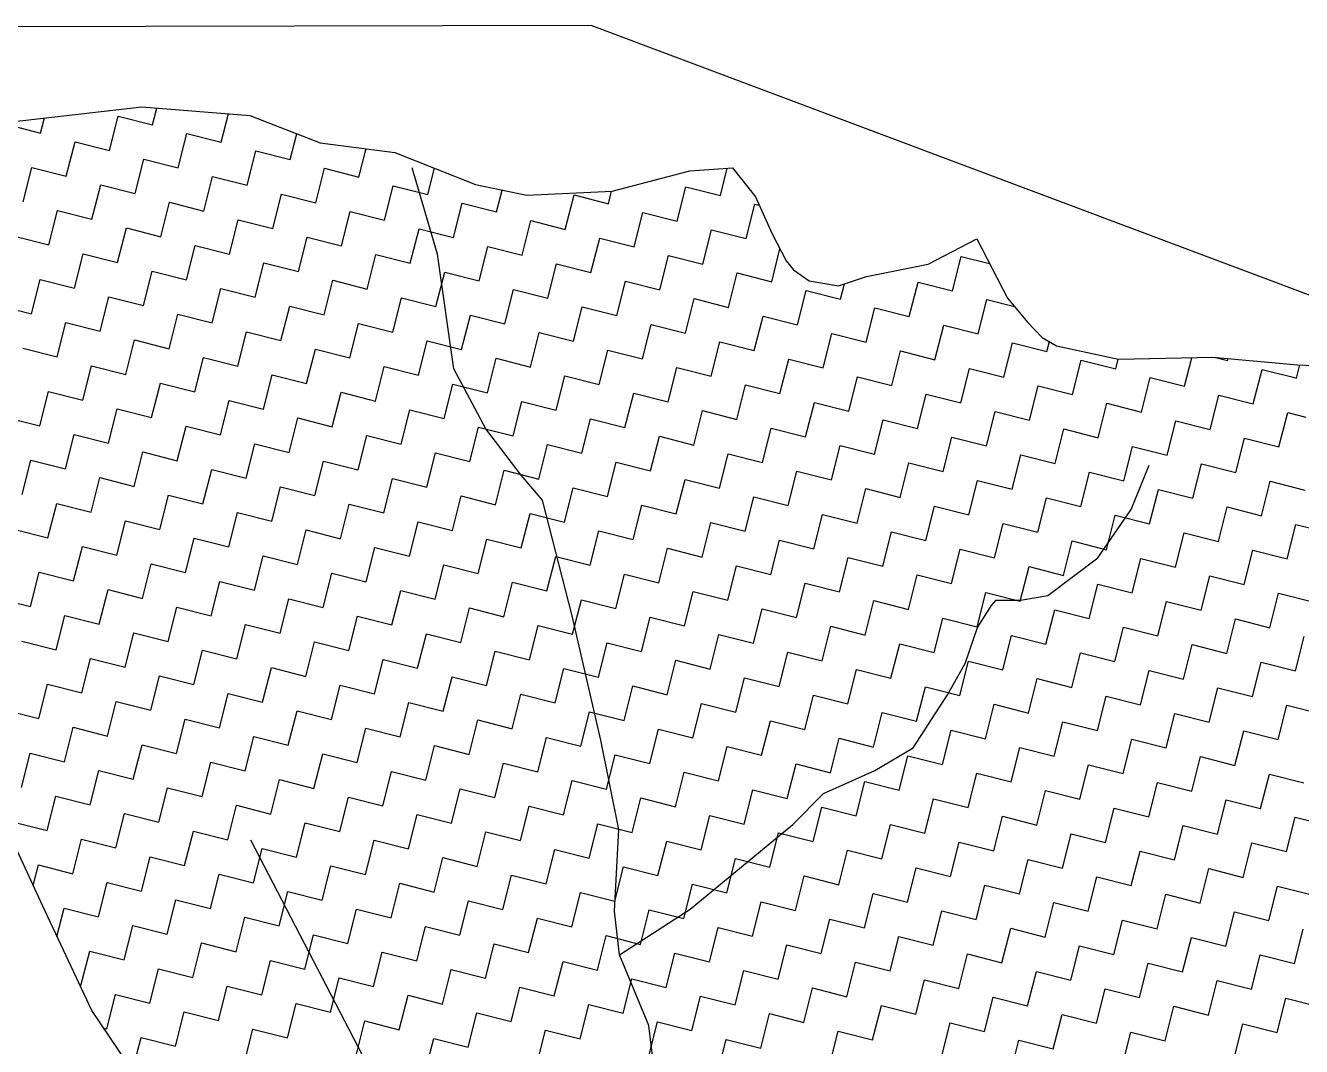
# Model space of a CAD drawing. Header units: metres. Extents: x 281097 to 285452, y 2029380 to 2031700.
# Drawn here: x 283849.6 to 284293.6, y 2030797.6 to 2031152.7 of the extents above; entities that cross this region are included whole.
import ezdxf

# ---------------------------------------------------------------- set-up
doc = ezdxf.new("R2010")
doc.units = ezdxf.units.M
doc.header["$MEASUREMENT"] = 0
for name, color, linetype in [('LINE_WATER', 4, 'Continuous'), ('POLY_HATCH', 12, 'Continuous'), ('V_BOUND_LINE', 7, 'Continuous')]:
    doc.layers.add(name, color=color, linetype=linetype)

msp = doc.modelspace()

# ---------------------------------------------------------------- linework, layer by layer
msp.add_lwpolyline([(283982.56, 2030764.52), (283928.07, 2030869.35)])
at = {"layer": 'LINE_WATER'}
for p, q in [((283992.94, 2031073.24), (283984.11, 2031103.19)), ((283998.67, 2031033.33), (283992.94, 2031073.24)), ((284009.78, 2031012.42), (283998.67, 2031033.33)), ((284022.11, 2030996.29), (284009.78, 2031012.42)), ((284234.42, 2030984.44), (284240.59, 2030999.85)), ((284029.53, 2030987.62), (284022.11, 2030996.29)), ((284032.96, 2030974.03), (284029.53, 2030987.62)), ((284222.8, 2030967.59), (284234.42, 2030984.44)), ((284039.8, 2030947.41), (284032.96, 2030974.03)), ((284205.33, 2030954.48), (284222.8, 2030967.59)), ((284180.93, 2030943.35), (284185.77, 2030950.96)), ((284185.77, 2030950.96), (284187.37, 2030952.81)), ((284187.37, 2030952.81), (284195.88, 2030952.92)), ((284195.88, 2030952.92), (284205.33, 2030954.48)), ((284049.78, 2030904.16), (284039.8, 2030947.41)), ((284176.64, 2030930.86), (284180.93, 2030943.35)), ((284170.48, 2030919.98), (284176.64, 2030930.86)), ((284158.46, 2030901.53), (284170.48, 2030919.98)), ((284056.08, 2030873.16), (284049.78, 2030904.16)), ((284145.13, 2030893.6), (284158.46, 2030901.53)), ((284127.28, 2030885.68), (284145.13, 2030893.6)), ((284116.6, 2030874.81), (284127.28, 2030885.68)), ((284054.53, 2030844.7), (284056.08, 2030873.16)), ((284080.86, 2030845.4), (284116.6, 2030874.81)), ((284056.34, 2030829.54), (284054.53, 2030844.7)), ((284056.34, 2030829.54), (284080.86, 2030845.4)), ((284066.51, 2030804.9), (284056.34, 2030829.54)), ((284068.2, 2030791.47), (284066.51, 2030804.9))]:
    msp.add_line(p, q, dxfattribs=at)
at = {"layer": 'POLY_HATCH'}
for p, q in [((283845.66, 2031119.38), (283890.1, 2031124.41)), ((283890.1, 2031124.41), (283927.62, 2031121.41)), ((283927.62, 2031121.41), (283952.1, 2031111.96)), ((283952.1, 2031111.96), (283978.13, 2031108.62)), ((283978.13, 2031108.62), (284006.25, 2031097.42)), ((284053.73, 2031095.17), (284080.75, 2031102.16)), ((284080.75, 2031102.16), (284095.69, 2031103.26)), ((284095.69, 2031103.26), (284103.7, 2031093.09)), ((284006.25, 2031097.42), (284024.05, 2031093.73)), ((284024.05, 2031093.73), (284053.73, 2031095.17)), ((284103.7, 2031093.09), (284109.41, 2031080.25)), ((284109.41, 2031080.25), (284114.36, 2031070.85)), ((284163.76, 2031069.74), (284180.64, 2031078.49)), ((284180.64, 2031078.49), (284191.39, 2031057.86)), ((284114.36, 2031070.85), (284116.84, 2031067.78)), ((284116.84, 2031067.78), (284122.38, 2031063.94)), ((284142.3, 2031065.4), (284163.76, 2031069.74)), ((284122.38, 2031063.94), (284132.52, 2031062.18)), ((284132.52, 2031062.18), (284142.3, 2031065.4)), ((284191.39, 2031057.86), (284198.26, 2031049.61)), ((284198.26, 2031049.61), (284203.42, 2031044.23)), ((284203.42, 2031044.23), (284208.39, 2031041.34)), ((284208.39, 2031041.34), (284230.01, 2031036.68)), ((284230.01, 2031036.68), (284262.76, 2031037.34)), ((284262.76, 2031037.34), (284292.24, 2031034.75)), ((284292.24, 2031034.75), (284315.6, 2031033.72)), ((283855.59, 2030846.41), (283830.51, 2030900.73)), ((283872.68, 2030810.11), (283855.59, 2030846.41)), ((283887.65, 2030788.05), (283872.68, 2030810.11))]:
    msp.add_line(p, q, dxfattribs=at)
at = {"layer": 'POLY_HATCH', "linetype": 'Continuous'}
for p, q in [((283893.81, 2031118.22), (283895.28, 2031123.99)), ((283854.87, 2031115.34), (283856.19, 2031120.57)), ((283878.81, 2031109.28), (283881.84, 2031121.25)), ((283881.84, 2031121.25), (283893.81, 2031118.22)), ((283917.75, 2031112.15), (283920.25, 2031122)), ((283842.9, 2031118.38), (283854.87, 2031115.34)), ((283902.75, 2031103.22), (283905.78, 2031115.19)), ((283905.78, 2031115.19), (283917.75, 2031112.15)), ((283941.7, 2031106.09), (283943.98, 2031115.09)), ((283863.81, 2031100.34), (283866.84, 2031112.31)), ((283866.84, 2031112.31), (283878.81, 2031109.28)), ((283887.75, 2031094.28), (283890.78, 2031106.25)), ((283890.78, 2031106.25), (283902.75, 2031103.22)), ((283926.69, 2031097.15), (283929.73, 2031109.12)), ((283929.73, 2031109.12), (283941.7, 2031106.09)), ((283965.64, 2031100.02), (283968.14, 2031109.9)), ((283848.8, 2031091.4), (283851.84, 2031103.37)), ((283851.84, 2031103.37), (283863.81, 2031100.34)), ((283950.64, 2031091.09), (283953.67, 2031103.06)), ((283953.67, 2031103.06), (283965.64, 2031100.02)), ((283989.58, 2031093.96), (283991.9, 2031103.13)), ((284091.41, 2031093.64), (284093.81, 2031103.12)), ((283872.75, 2031085.34), (283875.78, 2031097.31)), ((283875.78, 2031097.31), (283887.75, 2031094.28)), ((283911.69, 2031088.21), (283914.72, 2031100.18)), ((283914.72, 2031100.18), (283926.69, 2031097.15)), ((283974.58, 2031085.02), (283977.61, 2031096.99)), ((283977.61, 2031096.99), (283989.58, 2031093.96)), ((283935.63, 2031082.15), (283938.66, 2031094.12)), ((283938.66, 2031094.12), (283950.64, 2031091.09)), ((284013.52, 2031087.89), (284015.45, 2031095.51)), ((284037.46, 2031081.83), (284040.5, 2031093.8)), ((284040.5, 2031093.8), (284052.47, 2031090.77)), ((284052.47, 2031090.77), (284053.58, 2031095.16)), ((284076.41, 2031084.7), (284079.44, 2031096.67)), ((284079.44, 2031096.67), (284091.41, 2031093.64)), ((283857.74, 2031076.4), (283860.77, 2031088.37)), ((283860.77, 2031088.37), (283872.75, 2031085.34)), ((283896.69, 2031079.27), (283899.72, 2031091.24)), ((283899.72, 2031091.24), (283911.69, 2031088.21)), ((283959.57, 2031076.08), (283962.61, 2031088.05)), ((283962.61, 2031088.05), (283974.58, 2031085.02)), ((283998.52, 2031078.96), (284001.55, 2031090.93)), ((284001.55, 2031090.93), (284013.52, 2031087.89)), ((284100.35, 2031078.64), (284103.38, 2031090.61)), ((284103.38, 2031090.61), (284104.98, 2031090.2)), ((283920.63, 2031073.21), (283923.66, 2031085.18)), ((283923.66, 2031085.18), (283935.63, 2031082.15)), ((284022.46, 2031072.89), (284025.49, 2031084.86)), ((284025.49, 2031084.86), (284037.46, 2031081.83)), ((284061.41, 2031075.77), (284064.44, 2031087.74)), ((284064.44, 2031087.74), (284076.41, 2031084.7)), ((283845.77, 2031079.43), (283857.74, 2031076.4)), ((283881.68, 2031070.34), (283884.72, 2031082.31)), ((283884.72, 2031082.31), (283896.69, 2031079.27)), ((283944.57, 2031067.14), (283947.6, 2031079.11)), ((283947.6, 2031079.11), (283959.57, 2031076.08)), ((283983.52, 2031070.02), (283986.55, 2031081.99)), ((283986.55, 2031081.99), (283998.52, 2031078.96)), ((284085.35, 2031069.7), (284088.38, 2031081.67)), ((284088.38, 2031081.67), (284100.35, 2031078.64)), ((283905.63, 2031064.27), (283908.66, 2031076.24)), ((283908.66, 2031076.24), (283920.63, 2031073.21)), ((284007.46, 2031063.95), (284010.49, 2031075.92)), ((284010.49, 2031075.92), (284022.46, 2031072.89)), ((284046.4, 2031066.83), (284049.43, 2031078.8)), ((284049.43, 2031078.8), (284061.41, 2031075.77)), ((284109.29, 2031063.64), (284112.17, 2031075.01)), ((283866.68, 2031061.4), (283869.71, 2031073.37)), ((283869.71, 2031073.37), (283881.68, 2031070.34)), ((283968.51, 2031061.08), (283971.54, 2031073.05)), ((283971.54, 2031073.05), (283983.52, 2031070.02)), ((284070.34, 2031060.76), (284073.38, 2031072.73)), ((284073.38, 2031072.73), (284085.35, 2031069.7)), ((284172.18, 2031060.44), (284175.21, 2031072.42)), ((284175.21, 2031072.42), (284185.11, 2031069.91)), ((283890.62, 2031055.33), (283893.65, 2031067.3)), ((283893.65, 2031067.3), (283905.63, 2031064.27)), ((283929.57, 2031058.21), (283932.6, 2031070.18)), ((283932.6, 2031070.18), (283944.57, 2031067.14)), ((283992.45, 2031055.01), (283995.49, 2031066.99)), ((283995.49, 2031066.99), (284007.46, 2031063.95)), ((284031.4, 2031057.89), (284034.43, 2031069.86)), ((284034.43, 2031069.86), (284046.4, 2031066.83)), ((284094.29, 2031054.7), (284097.32, 2031066.67)), ((284097.32, 2031066.67), (284109.29, 2031063.64)), ((284148.03, 2031066.56), (284148.23, 2031066.51)), ((284148.23, 2031066.51), (284148.26, 2031066.61)), ((283851.68, 2031052.46), (283854.71, 2031064.43)), ((283854.71, 2031064.43), (283866.68, 2031061.4)), ((283953.51, 2031052.14), (283956.54, 2031064.11)), ((283956.54, 2031064.11), (283968.51, 2031061.08)), ((284055.34, 2031051.82), (284058.37, 2031063.79)), ((284058.37, 2031063.79), (284070.34, 2031060.76)), ((284133.23, 2031057.57), (284134.57, 2031062.86)), ((284157.17, 2031051.51), (284160.2, 2031063.48)), ((284160.2, 2031063.48), (284172.18, 2031060.44)), ((283875.62, 2031046.39), (283878.65, 2031058.36)), ((283878.65, 2031058.36), (283890.62, 2031055.33)), ((283914.56, 2031049.27), (283917.6, 2031061.24)), ((283917.6, 2031061.24), (283929.57, 2031058.21)), ((283977.45, 2031046.08), (283980.48, 2031058.05)), ((283980.48, 2031058.05), (283992.45, 2031055.01)), ((284016.4, 2031048.95), (284019.43, 2031060.92)), ((284019.43, 2031060.92), (284031.4, 2031057.89)), ((284079.28, 2031045.76), (284082.31, 2031057.73)), ((284082.31, 2031057.73), (284094.29, 2031054.7)), ((284118.23, 2031048.63), (284121.26, 2031060.6)), ((284121.26, 2031060.6), (284133.23, 2031057.57)), ((284181.11, 2031045.44), (284184.15, 2031057.41)), ((284184.15, 2031057.41), (284193.8, 2031054.97)), ((283839.71, 2031055.49), (283851.68, 2031052.46)), ((283938.51, 2031043.2), (283941.54, 2031055.17)), ((283941.54, 2031055.17), (283953.51, 2031052.14)), ((284040.34, 2031042.89), (284043.37, 2031054.86)), ((284043.37, 2031054.86), (284055.34, 2031051.82)), ((284142.17, 2031042.57), (284145.2, 2031054.54)), ((284145.2, 2031054.54), (284157.17, 2031051.51)), ((283860.62, 2031037.45), (283863.65, 2031049.43)), ((283863.65, 2031049.43), (283875.62, 2031046.39)), ((283899.56, 2031040.33), (283902.59, 2031052.3)), ((283902.59, 2031052.3), (283914.56, 2031049.27)), ((283962.45, 2031037.14), (283965.48, 2031049.11)), ((283965.48, 2031049.11), (283977.45, 2031046.08)), ((284001.39, 2031040.01), (284004.42, 2031051.98)), ((284004.42, 2031051.98), (284016.4, 2031048.95)), ((284064.28, 2031036.82), (284067.31, 2031048.79)), ((284067.31, 2031048.79), (284079.28, 2031045.76)), ((284103.22, 2031039.69), (284106.26, 2031051.66)), ((284106.26, 2031051.66), (284118.23, 2031048.63)), ((284166.11, 2031036.5), (284169.14, 2031048.47)), ((284169.14, 2031048.47), (284181.11, 2031045.44)), ((283923.5, 2031034.26), (283926.53, 2031046.23)), ((283926.53, 2031046.23), (283938.51, 2031043.2)), ((284025.33, 2031033.95), (284028.37, 2031045.92)), ((284028.37, 2031045.92), (284040.34, 2031042.89)), ((284127.17, 2031033.63), (284130.2, 2031045.6)), ((284130.2, 2031045.6), (284142.17, 2031042.57)), ((283848.64, 2031040.49), (283860.62, 2031037.45)), ((283884.56, 2031031.39), (283887.59, 2031043.36)), ((283887.59, 2031043.36), (283899.56, 2031040.33)), ((283947.44, 2031028.2), (283950.48, 2031040.17)), ((283950.48, 2031040.17), (283962.45, 2031037.14)), ((283986.39, 2031031.07), (283989.42, 2031043.04)), ((283989.42, 2031043.04), (284001.39, 2031040.01)), ((284049.28, 2031027.88), (284052.31, 2031039.85)), ((284052.31, 2031039.85), (284064.28, 2031036.82)), ((284088.22, 2031030.76), (284091.25, 2031042.73)), ((284091.25, 2031042.73), (284103.22, 2031039.69)), ((284151.11, 2031027.56), (284154.14, 2031039.54)), ((284154.14, 2031039.54), (284166.11, 2031036.5)), ((284190.05, 2031030.44), (284193.08, 2031042.41)), ((284193.08, 2031042.41), (284205.06, 2031039.38)), ((284205.06, 2031039.38), (284205.92, 2031042.78)), ((283908.5, 2031025.33), (283911.53, 2031037.3)), ((283911.53, 2031037.3), (283923.5, 2031034.26)), ((284010.33, 2031025.01), (284013.36, 2031036.98)), ((284013.36, 2031036.98), (284025.33, 2031033.95)), ((284112.16, 2031024.69), (284115.19, 2031036.66)), ((284115.19, 2031036.66), (284127.17, 2031033.63)), ((284213.99, 2031024.37), (284217.03, 2031036.34)), ((284217.03, 2031036.34), (284229, 2031033.31)), ((284229, 2031033.31), (284229.86, 2031036.71)), ((284252.94, 2031027.25), (284255.46, 2031037.19)), ((284263.73, 2031037.25), (284267.94, 2031036.19)), ((284267.94, 2031036.19), (284268.12, 2031036.87)), ((284291.88, 2031030.12), (284293.05, 2031034.72)), ((283869.55, 2031022.45), (283872.59, 2031034.42)), ((283872.59, 2031034.42), (283884.56, 2031031.39)), ((283932.44, 2031019.26), (283935.47, 2031031.23)), ((283935.47, 2031031.23), (283947.44, 2031028.2)), ((283971.39, 2031022.13), (283974.42, 2031034.11)), ((283974.42, 2031034.11), (283986.39, 2031031.07)), ((284034.27, 2031018.94), (284037.3, 2031030.91)), ((284037.3, 2031030.91), (284049.28, 2031027.88)), ((284073.22, 2031021.82), (284076.25, 2031033.79)), ((284076.25, 2031033.79), (284088.22, 2031030.76)), ((284136.1, 2031018.63), (284139.14, 2031030.6)), ((284139.14, 2031030.6), (284151.11, 2031027.56)), ((284175.05, 2031021.5), (284178.08, 2031033.47)), ((284178.08, 2031033.47), (284190.05, 2031030.44)), ((284237.94, 2031018.31), (284240.97, 2031030.28)), ((284240.97, 2031030.28), (284252.94, 2031027.25)), ((284276.88, 2031021.18), (284279.91, 2031033.15)), ((284279.91, 2031033.15), (284290.25, 2031030.54)), ((284290.25, 2031030.54), (284291.88, 2031030.12)), ((283893.5, 2031016.39), (283896.53, 2031028.36)), ((283896.53, 2031028.36), (283908.5, 2031025.33)), ((283995.33, 2031016.07), (283998.36, 2031028.04)), ((283998.36, 2031028.04), (284010.33, 2031025.01)), ((284097.16, 2031015.75), (284100.19, 2031027.72)), ((284100.19, 2031027.72), (284112.16, 2031024.69)), ((284198.99, 2031015.44), (284202.02, 2031027.41)), ((284202.02, 2031027.41), (284213.99, 2031024.37)), ((283854.55, 2031013.51), (283857.58, 2031025.48)), ((283857.58, 2031025.48), (283869.55, 2031022.45)), ((283917.44, 2031010.32), (283920.47, 2031022.29)), ((283920.47, 2031022.29), (283932.44, 2031019.26)), ((283956.38, 2031013.2), (283959.41, 2031025.17)), ((283959.41, 2031025.17), (283971.39, 2031022.13)), ((284019.27, 2031010), (284022.3, 2031021.98)), ((284022.3, 2031021.98), (284034.27, 2031018.94)), ((284058.21, 2031012.88), (284061.25, 2031024.85)), ((284061.25, 2031024.85), (284073.22, 2031021.82)), ((284121.1, 2031009.69), (284124.13, 2031021.66)), ((284124.13, 2031021.66), (284136.1, 2031018.63)), ((284160.05, 2031012.56), (284163.08, 2031024.53)), ((284163.08, 2031024.53), (284175.05, 2031021.5)), ((284261.88, 2031012.24), (284264.91, 2031024.21)), ((284264.91, 2031024.21), (284276.88, 2031021.18)), ((283878.49, 2031007.45), (283881.53, 2031019.42)), ((283881.53, 2031019.42), (283893.5, 2031016.39)), ((283980.32, 2031007.13), (283983.36, 2031019.1)), ((283983.36, 2031019.1), (283995.33, 2031016.07)), ((284082.16, 2031006.81), (284085.19, 2031018.78)), ((284085.19, 2031018.78), (284097.16, 2031015.75)), ((284183.99, 2031006.5), (284187.02, 2031018.47)), ((284187.02, 2031018.47), (284198.99, 2031015.44)), ((284222.93, 2031009.37), (284225.96, 2031021.34)), ((284225.96, 2031021.34), (284237.94, 2031018.31)), ((284285.82, 2031006.18), (284288.85, 2031018.15)), ((284288.85, 2031018.15), (284295.13, 2031016.56)), ((283842.58, 2031016.55), (283854.55, 2031013.51)), ((283902.43, 2031001.38), (283905.47, 2031013.35)), ((283905.47, 2031013.35), (283917.44, 2031010.32)), ((283941.38, 2031004.26), (283944.41, 2031016.23)), ((283944.41, 2031016.23), (283956.38, 2031013.2)), ((284004.27, 2031001.07), (284007.3, 2031013.04)), ((284007.3, 2031013.04), (284019.27, 2031010)), ((284043.21, 2031003.94), (284046.24, 2031015.91)), ((284046.24, 2031015.91), (284058.21, 2031012.88)), ((284106.1, 2031000.75), (284109.13, 2031012.72)), ((284109.13, 2031012.72), (284121.1, 2031009.69)), ((284145.04, 2031003.62), (284148.07, 2031015.59)), ((284148.07, 2031015.59), (284160.05, 2031012.56)), ((284246.87, 2031003.31), (284249.91, 2031015.28)), ((284249.91, 2031015.28), (284261.88, 2031012.24)), ((283863.49, 2030998.51), (283866.52, 2031010.48)), ((283866.52, 2031010.48), (283878.49, 2031007.45)), ((283965.32, 2030998.19), (283968.35, 2031010.16)), ((283968.35, 2031010.16), (283980.32, 2031007.13)), ((284067.15, 2030997.88), (284070.19, 2031009.85)), ((284070.19, 2031009.85), (284082.16, 2031006.81)), ((284168.98, 2030997.56), (284172.02, 2031009.53)), ((284172.02, 2031009.53), (284183.99, 2031006.5)), ((284207.93, 2031000.43), (284210.96, 2031012.4)), ((284210.96, 2031012.4), (284222.93, 2031009.37)), ((284270.82, 2030997.24), (284273.85, 2031009.21)), ((284273.85, 2031009.21), (284285.82, 2031006.18)), ((283887.43, 2030992.45), (283890.46, 2031004.42)), ((283890.46, 2031004.42), (283902.43, 2031001.38)), ((283926.38, 2030995.32), (283929.41, 2031007.29)), ((283929.41, 2031007.29), (283941.38, 2031004.26)), ((283989.26, 2030992.13), (283992.3, 2031004.1)), ((283992.3, 2031004.1), (284004.27, 2031001.07)), ((284028.21, 2030995), (284031.24, 2031006.97)), ((284031.24, 2031006.97), (284043.21, 2031003.94)), ((284091.09, 2030991.81), (284094.13, 2031003.78)), ((284094.13, 2031003.78), (284106.1, 2031000.75)), ((284130.04, 2030994.68), (284133.07, 2031006.66)), ((284133.07, 2031006.66), (284145.04, 2031003.62)), ((284231.87, 2030994.37), (284234.9, 2031006.34)), ((284234.9, 2031006.34), (284246.87, 2031003.31)), ((283848.49, 2030989.57), (283851.52, 2031001.54)), ((283851.52, 2031001.54), (283863.49, 2030998.51)), ((283950.32, 2030989.25), (283953.35, 2031001.23)), ((283953.35, 2031001.23), (283965.32, 2030998.19)), ((284052.15, 2030988.94), (284055.18, 2031000.91)), ((284055.18, 2031000.91), (284067.15, 2030997.88)), ((284153.98, 2030988.62), (284157.01, 2031000.59)), ((284157.01, 2031000.59), (284168.98, 2030997.56)), ((284192.93, 2030991.49), (284195.96, 2031003.46)), ((284195.96, 2031003.46), (284207.93, 2031000.43)), ((284255.81, 2030988.3), (284258.85, 2031000.27)), ((284258.85, 2031000.27), (284270.82, 2030997.24)), ((283872.43, 2030983.51), (283875.46, 2030995.48)), ((283875.46, 2030995.48), (283887.43, 2030992.45)), ((283911.37, 2030986.38), (283914.41, 2030998.35)), ((283914.41, 2030998.35), (283926.38, 2030995.32)), ((283974.26, 2030983.19), (283977.29, 2030995.16)), ((283977.29, 2030995.16), (283989.26, 2030992.13)), ((284013.2, 2030986.06), (284016.24, 2030998.03)), ((284016.24, 2030998.03), (284028.21, 2030995)), ((284076.09, 2030982.87), (284079.12, 2030994.84)), ((284079.12, 2030994.84), (284091.09, 2030991.81)), ((284115.04, 2030985.75), (284118.07, 2030997.72)), ((284118.07, 2030997.72), (284130.04, 2030994.68)), ((284216.87, 2030985.43), (284219.9, 2030997.4)), ((284219.9, 2030997.4), (284231.87, 2030994.37)), ((283935.31, 2030980.32), (283938.35, 2030992.29)), ((283938.35, 2030992.29), (283950.32, 2030989.25)), ((284037.15, 2030980), (284040.18, 2030991.97)), ((284040.18, 2030991.97), (284052.15, 2030988.94)), ((284138.98, 2030979.68), (284142.01, 2030991.65)), ((284142.01, 2030991.65), (284153.98, 2030988.62)), ((284177.92, 2030982.55), (284180.96, 2030994.53)), ((284180.96, 2030994.53), (284192.93, 2030991.49)), ((284240.81, 2030979.36), (284243.84, 2030991.33)), ((284243.84, 2030991.33), (284255.81, 2030988.3)), ((284279.75, 2030982.24), (284282.79, 2030994.21)), ((284282.79, 2030994.21), (284294.76, 2030991.18)), ((283857.42, 2030974.57), (283860.46, 2030986.54)), ((283860.46, 2030986.54), (283872.43, 2030983.51)), ((283896.37, 2030977.44), (283899.4, 2030989.41)), ((283899.4, 2030989.41), (283911.37, 2030986.38)), ((283959.26, 2030974.25), (283962.29, 2030986.22)), ((283962.29, 2030986.22), (283974.26, 2030983.19)), ((283998.2, 2030977.12), (284001.23, 2030989.1)), ((284001.23, 2030989.1), (284013.2, 2030986.06)), ((284061.09, 2030973.93), (284064.12, 2030985.9)), ((284064.12, 2030985.9), (284076.09, 2030982.87)), ((284100.03, 2030976.81), (284103.07, 2030988.78)), ((284103.07, 2030988.78), (284115.04, 2030985.75)), ((284201.86, 2030976.49), (284204.9, 2030988.46)), ((284204.9, 2030988.46), (284216.87, 2030985.43)), ((283920.31, 2030971.38), (283923.34, 2030983.35)), ((283923.34, 2030983.35), (283935.31, 2030980.32)), ((284022.14, 2030971.06), (284025.18, 2030983.03)), ((284025.18, 2030983.03), (284037.15, 2030980)), ((284123.97, 2030970.74), (284127.01, 2030982.71)), ((284127.01, 2030982.71), (284138.98, 2030979.68)), ((284162.92, 2030973.62), (284165.95, 2030985.59)), ((284165.95, 2030985.59), (284177.92, 2030982.55)), ((284225.81, 2030970.43), (284228.84, 2030982.4)), ((284228.84, 2030982.4), (284240.81, 2030979.36)), ((284264.75, 2030973.3), (284267.78, 2030985.27)), ((284267.78, 2030985.27), (284279.75, 2030982.24)), ((283845.45, 2030977.6), (283857.42, 2030974.57)), ((283881.37, 2030968.5), (283884.4, 2030980.47)), ((283884.4, 2030980.47), (283896.37, 2030977.44)), ((283944.25, 2030965.31), (283947.29, 2030977.28)), ((283947.29, 2030977.28), (283959.26, 2030974.25)), ((283983.2, 2030968.19), (283986.23, 2030980.16)), ((283986.23, 2030980.16), (283998.2, 2030977.12)), ((284046.08, 2030965), (284049.12, 2030976.97)), ((284049.12, 2030976.97), (284061.09, 2030973.93)), ((284085.03, 2030967.87), (284088.06, 2030979.84)), ((284088.06, 2030979.84), (284100.03, 2030976.81)), ((284186.86, 2030967.55), (284189.89, 2030979.52)), ((284189.89, 2030979.52), (284201.86, 2030976.49)), ((284288.69, 2030967.23), (284291.73, 2030979.21)), ((284291.73, 2030979.21), (284303.7, 2030976.17)), ((283905.31, 2030962.44), (283908.34, 2030974.41)), ((283908.34, 2030974.41), (283920.31, 2030971.38)), ((284007.14, 2030962.12), (284010.17, 2030974.09)), ((284010.17, 2030974.09), (284022.14, 2030971.06)), ((284108.97, 2030961.8), (284112, 2030973.78)), ((284112, 2030973.78), (284123.97, 2030970.74)), ((284147.92, 2030964.68), (284150.95, 2030976.65)), ((284150.95, 2030976.65), (284162.92, 2030973.62)), ((284210.8, 2030961.49), (284213.84, 2030973.46)), ((284213.84, 2030973.46), (284225.81, 2030970.43)), ((284249.75, 2030964.36), (284252.78, 2030976.33)), ((284252.78, 2030976.33), (284264.75, 2030973.3)), ((283866.36, 2030959.57), (283869.4, 2030971.54)), ((283869.4, 2030971.54), (283881.37, 2030968.5)), ((283929.25, 2030956.37), (283932.28, 2030968.34)), ((283932.28, 2030968.34), (283944.25, 2030965.31)), ((283968.19, 2030959.25), (283971.23, 2030971.22)), ((283971.23, 2030971.22), (283983.2, 2030968.19)), ((284070.03, 2030958.93), (284073.06, 2030970.9)), ((284073.06, 2030970.9), (284085.03, 2030967.87)), ((284171.86, 2030958.61), (284174.89, 2030970.58)), ((284174.89, 2030970.58), (284186.86, 2030967.55)), ((284273.69, 2030958.3), (284276.72, 2030970.27)), ((284276.72, 2030970.27), (284288.69, 2030967.23)), ((283890.3, 2030953.5), (283893.34, 2030965.47)), ((283893.34, 2030965.47), (283905.31, 2030962.44)), ((283992.14, 2030953.18), (283995.17, 2030965.15)), ((283995.17, 2030965.15), (284007.14, 2030962.12)), ((284031.08, 2030956.06), (284034.11, 2030968.03)), ((284034.11, 2030968.03), (284046.08, 2030965)), ((284093.97, 2030952.87), (284097, 2030964.84)), ((284097, 2030964.84), (284108.97, 2030961.8)), ((284132.91, 2030955.74), (284135.95, 2030967.71)), ((284135.95, 2030967.71), (284147.92, 2030964.68)), ((284195.8, 2030952.55), (284198.83, 2030964.52)), ((284198.83, 2030964.52), (284210.8, 2030961.49)), ((284234.74, 2030955.42), (284237.78, 2030967.39)), ((284237.78, 2030967.39), (284249.75, 2030964.36)), ((283851.36, 2030950.63), (283854.39, 2030962.6)), ((283854.39, 2030962.6), (283866.36, 2030959.57)), ((283914.25, 2030947.44), (283917.28, 2030959.41)), ((283917.28, 2030959.41), (283929.25, 2030956.37)), ((283953.19, 2030950.31), (283956.22, 2030962.28)), ((283956.22, 2030962.28), (283968.19, 2030959.25)), ((284055.02, 2030949.99), (284058.06, 2030961.96)), ((284058.06, 2030961.96), (284070.03, 2030958.93)), ((284156.85, 2030949.67), (284159.89, 2030961.65)), ((284159.89, 2030961.65), (284171.86, 2030958.61)), ((284258.69, 2030949.36), (284261.72, 2030961.33)), ((284261.72, 2030961.33), (284273.69, 2030958.3)), ((283875.3, 2030944.56), (283878.33, 2030956.53)), ((283878.33, 2030956.53), (283890.3, 2030953.5)), ((283977.13, 2030944.24), (283980.17, 2030956.22)), ((283980.17, 2030956.22), (283992.14, 2030953.18)), ((284016.08, 2030947.12), (284019.11, 2030959.09)), ((284019.11, 2030959.09), (284031.08, 2030956.06)), ((284078.96, 2030943.93), (284082, 2030955.9)), ((284082, 2030955.9), (284093.97, 2030952.87)), ((284117.91, 2030946.8), (284120.94, 2030958.77)), ((284120.94, 2030958.77), (284132.91, 2030955.74)), ((284180.8, 2030943.61), (284183.83, 2030955.58)), ((284183.83, 2030955.58), (284195.8, 2030952.55)), ((284219.74, 2030946.48), (284222.77, 2030958.45)), ((284222.77, 2030958.45), (284234.74, 2030955.42)), ((284282.63, 2030943.29), (284285.66, 2030955.26)), ((284285.66, 2030955.26), (284297.63, 2030952.23)), ((283839.39, 2030953.66), (283851.36, 2030950.63)), ((283899.24, 2030938.5), (283902.28, 2030950.47)), ((283902.28, 2030950.47), (283914.25, 2030947.44)), ((283938.19, 2030941.37), (283941.22, 2030953.34)), ((283941.22, 2030953.34), (283953.19, 2030950.31)), ((284040.02, 2030941.05), (284043.05, 2030953.02)), ((284043.05, 2030953.02), (284055.02, 2030949.99)), ((284141.85, 2030940.74), (284144.88, 2030952.71)), ((284144.88, 2030952.71), (284156.85, 2030949.67)), ((284243.68, 2030940.42), (284246.72, 2030952.39)), ((284246.72, 2030952.39), (284258.69, 2030949.36)), ((283860.3, 2030935.62), (283863.33, 2030947.59)), ((283863.33, 2030947.59), (283875.3, 2030944.56)), ((283962.13, 2030935.31), (283965.16, 2030947.28)), ((283965.16, 2030947.28), (283977.13, 2030944.24)), ((284001.07, 2030938.18), (284004.11, 2030950.15)), ((284004.11, 2030950.15), (284016.08, 2030947.12)), ((284063.96, 2030934.99), (284066.99, 2030946.96)), ((284066.99, 2030946.96), (284078.96, 2030943.93)), ((284102.91, 2030937.86), (284105.94, 2030949.83)), ((284105.94, 2030949.83), (284117.91, 2030946.8)), ((284165.79, 2030934.67), (284168.83, 2030946.64)), ((284168.83, 2030946.64), (284180.8, 2030943.61)), ((284204.74, 2030937.55), (284207.77, 2030949.52)), ((284207.77, 2030949.52), (284219.74, 2030946.48)), ((284267.62, 2030934.35), (284270.66, 2030946.33)), ((284270.66, 2030946.33), (284282.63, 2030943.29)), ((283884.24, 2030929.56), (283887.27, 2030941.53)), ((283887.27, 2030941.53), (283899.24, 2030938.5)), ((283923.19, 2030932.43), (283926.22, 2030944.4)), ((283926.22, 2030944.4), (283938.19, 2030941.37)), ((284025.02, 2030932.11), (284028.05, 2030944.09)), ((284028.05, 2030944.09), (284040.02, 2030941.05)), ((284126.85, 2030931.8), (284129.88, 2030943.77)), ((284129.88, 2030943.77), (284141.85, 2030940.74)), ((284228.68, 2030931.48), (284231.71, 2030943.45)), ((284231.71, 2030943.45), (284243.68, 2030940.42)), ((283848.33, 2030938.66), (283860.3, 2030935.62)), ((283947.13, 2030926.37), (283950.16, 2030938.34)), ((283950.16, 2030938.34), (283962.13, 2030935.31)), ((283986.07, 2030929.24), (283989.1, 2030941.21)), ((283989.1, 2030941.21), (284001.07, 2030938.18)), ((284048.96, 2030926.05), (284051.99, 2030938.02)), ((284051.99, 2030938.02), (284063.96, 2030934.99)), ((284087.9, 2030928.92), (284090.94, 2030940.89)), ((284090.94, 2030940.89), (284102.91, 2030937.86)), ((284150.79, 2030925.73), (284153.82, 2030937.7)), ((284153.82, 2030937.7), (284165.79, 2030934.67)), ((284189.74, 2030928.61), (284192.77, 2030940.58)), ((284192.77, 2030940.58), (284204.74, 2030937.55)), ((284252.62, 2030925.42), (284255.65, 2030937.39)), ((284255.65, 2030937.39), (284267.62, 2030934.35)), ((284291.57, 2030928.29), (284294.6, 2030940.26)), ((283869.24, 2030920.62), (283872.27, 2030932.59)), ((283872.27, 2030932.59), (283884.24, 2030929.56)), ((283908.18, 2030923.49), (283911.21, 2030935.46)), ((283911.21, 2030935.46), (283923.19, 2030932.43)), ((284010.01, 2030923.18), (284013.05, 2030935.15)), ((284013.05, 2030935.15), (284025.02, 2030932.11)), ((284111.85, 2030922.86), (284114.88, 2030934.83)), ((284114.88, 2030934.83), (284126.85, 2030931.8)), ((284213.68, 2030922.54), (284216.71, 2030934.51)), ((284216.71, 2030934.51), (284228.68, 2030931.48)), ((283932.12, 2030917.43), (283935.16, 2030929.4)), ((283935.16, 2030929.4), (283947.13, 2030926.37)), ((283971.07, 2030920.3), (283974.1, 2030932.27)), ((283974.1, 2030932.27), (283986.07, 2030929.24)), ((284033.96, 2030917.11), (284036.99, 2030929.08)), ((284036.99, 2030929.08), (284048.96, 2030926.05)), ((284072.9, 2030919.99), (284075.93, 2030931.96)), ((284075.93, 2030931.96), (284087.9, 2030928.92)), ((284135.79, 2030916.79), (284138.82, 2030928.77)), ((284138.82, 2030928.77), (284150.79, 2030925.73)), ((284174.73, 2030919.67), (284177.76, 2030931.64)), ((284177.76, 2030931.64), (284189.74, 2030928.61)), ((284237.62, 2030916.48), (284240.65, 2030928.45)), ((284240.65, 2030928.45), (284252.62, 2030925.42)), ((284276.56, 2030919.35), (284279.6, 2030931.32)), ((284279.6, 2030931.32), (284291.57, 2030928.29)), ((283893.18, 2030914.56), (283896.21, 2030926.53)), ((283896.21, 2030926.53), (283908.18, 2030923.49)), ((283995.01, 2030914.24), (283998.04, 2030926.21)), ((283998.04, 2030926.21), (284010.01, 2030923.18)), ((284096.84, 2030913.92), (284099.87, 2030925.89)), ((284099.87, 2030925.89), (284111.85, 2030922.86)), ((284198.67, 2030913.6), (284201.71, 2030925.57)), ((284201.71, 2030925.57), (284213.68, 2030922.54)), ((283854.23, 2030911.68), (283857.27, 2030923.65)), ((283857.27, 2030923.65), (283869.24, 2030920.62)), ((283917.12, 2030908.49), (283920.15, 2030920.46)), ((283920.15, 2030920.46), (283932.12, 2030917.43)), ((283956.07, 2030911.36), (283959.1, 2030923.34)), ((283959.1, 2030923.34), (283971.07, 2030920.3)), ((284018.95, 2030908.17), (284021.98, 2030920.14)), ((284021.98, 2030920.14), (284033.96, 2030917.11)), ((284057.9, 2030911.05), (284060.93, 2030923.02)), ((284060.93, 2030923.02), (284072.9, 2030919.99)), ((284120.78, 2030907.86), (284123.82, 2030919.83)), ((284123.82, 2030919.83), (284135.79, 2030916.79)), ((284159.73, 2030910.73), (284162.76, 2030922.7)), ((284162.76, 2030922.7), (284174.73, 2030919.67)), ((284222.62, 2030907.54), (284225.65, 2030919.51)), ((284225.65, 2030919.51), (284237.62, 2030916.48)), ((284261.56, 2030910.41), (284264.59, 2030922.38)), ((284264.59, 2030922.38), (284276.56, 2030919.35)), ((283878.18, 2030905.62), (283881.21, 2030917.59)), ((283881.21, 2030917.59), (283893.18, 2030914.56)), ((283980.01, 2030905.3), (283983.04, 2030917.27)), ((283983.04, 2030917.27), (283995.01, 2030914.24)), ((284081.84, 2030904.98), (284084.87, 2030916.95)), ((284084.87, 2030916.95), (284096.84, 2030913.92)), ((284183.67, 2030904.66), (284186.7, 2030916.64)), ((284186.7, 2030916.64), (284198.67, 2030913.6)), ((284285.5, 2030904.35), (284288.53, 2030916.32)), ((284288.53, 2030916.32), (284300.51, 2030913.29)), ((283842.26, 2030914.71), (283854.23, 2030911.68)), ((283902.12, 2030899.55), (283905.15, 2030911.52)), ((283905.15, 2030911.52), (283917.12, 2030908.49)), ((283941.06, 2030902.43), (283944.09, 2030914.4)), ((283944.09, 2030914.4), (283956.07, 2030911.36)), ((284003.95, 2030899.23), (284006.98, 2030911.21)), ((284006.98, 2030911.21), (284018.95, 2030908.17)), ((284042.89, 2030902.11), (284045.93, 2030914.08)), ((284045.93, 2030914.08), (284057.9, 2030911.05)), ((284105.78, 2030898.92), (284108.81, 2030910.89)), ((284108.81, 2030910.89), (284120.78, 2030907.86)), ((284144.73, 2030901.79), (284147.76, 2030913.76)), ((284147.76, 2030913.76), (284159.73, 2030910.73)), ((284207.61, 2030898.6), (284210.64, 2030910.57)), ((284210.64, 2030910.57), (284222.62, 2030907.54)), ((284246.56, 2030901.47), (284249.59, 2030913.44)), ((284249.59, 2030913.44), (284261.56, 2030910.41)), ((283863.17, 2030896.68), (283866.2, 2030908.65)), ((283866.2, 2030908.65), (283878.18, 2030905.62)), ((283965, 2030896.36), (283968.04, 2030908.33)), ((283968.04, 2030908.33), (283980.01, 2030905.3)), ((284066.84, 2030896.04), (284069.87, 2030908.01)), ((284069.87, 2030908.01), (284081.84, 2030904.98)), ((284168.67, 2030895.73), (284171.7, 2030907.7)), ((284171.7, 2030907.7), (284183.67, 2030904.66)), ((284270.5, 2030895.41), (284273.53, 2030907.38)), ((284273.53, 2030907.38), (284285.5, 2030904.35)), ((283887.11, 2030890.61), (283890.15, 2030902.58)), ((283890.15, 2030902.58), (283902.12, 2030899.55)), ((283926.06, 2030893.49), (283929.09, 2030905.46)), ((283929.09, 2030905.46), (283941.06, 2030902.43)), ((283988.95, 2030890.3), (283991.98, 2030902.27)), ((283991.98, 2030902.27), (284003.95, 2030899.23)), ((284027.89, 2030893.17), (284030.92, 2030905.14)), ((284030.92, 2030905.14), (284042.89, 2030902.11)), ((284090.78, 2030889.98), (284093.81, 2030901.95)), ((284093.81, 2030901.95), (284105.78, 2030898.92)), ((284129.72, 2030892.85), (284132.75, 2030904.82)), ((284132.75, 2030904.82), (284144.73, 2030901.79)), ((284192.61, 2030889.66), (284195.64, 2030901.63)), ((284195.64, 2030901.63), (284207.61, 2030898.6)), ((284231.55, 2030892.54), (284234.59, 2030904.51)), ((284234.59, 2030904.51), (284246.56, 2030901.47)), ((283848.17, 2030887.74), (283851.2, 2030899.71)), ((283851.2, 2030899.71), (283863.17, 2030896.68)), ((283950, 2030887.42), (283953.03, 2030899.39)), ((283953.03, 2030899.39), (283965, 2030896.36)), ((284051.83, 2030887.11), (284054.86, 2030899.08)), ((284054.86, 2030899.08), (284066.84, 2030896.04)), ((284153.66, 2030886.79), (284156.7, 2030898.76)), ((284156.7, 2030898.76), (284168.67, 2030895.73)), ((284255.5, 2030886.47), (284258.53, 2030898.44)), ((284258.53, 2030898.44), (284270.5, 2030895.41)), ((283872.11, 2030881.68), (283875.14, 2030893.65)), ((283875.14, 2030893.65), (283887.11, 2030890.61)), ((283911.06, 2030884.55), (283914.09, 2030896.52)), ((283914.09, 2030896.52), (283926.06, 2030893.49)), ((283973.94, 2030881.36), (283976.97, 2030893.33)), ((283976.97, 2030893.33), (283988.95, 2030890.3)), ((284012.89, 2030884.23), (284015.92, 2030896.2)), ((284015.92, 2030896.2), (284027.89, 2030893.17)), ((284075.77, 2030881.04), (284078.81, 2030893.01)), ((284078.81, 2030893.01), (284090.78, 2030889.98)), ((284114.72, 2030883.91), (284117.75, 2030895.89)), ((284117.75, 2030895.89), (284129.72, 2030892.85)), ((284177.61, 2030880.72), (284180.64, 2030892.69)), ((284180.64, 2030892.69), (284192.61, 2030889.66)), ((284216.55, 2030883.6), (284219.58, 2030895.57)), ((284219.58, 2030895.57), (284231.55, 2030892.54)), ((283935, 2030878.48), (283938.03, 2030890.45)), ((283938.03, 2030890.45), (283950, 2030887.42)), ((284036.83, 2030878.17), (284039.86, 2030890.14)), ((284039.86, 2030890.14), (284051.83, 2030887.11)), ((284138.66, 2030877.85), (284141.69, 2030889.82)), ((284141.69, 2030889.82), (284153.66, 2030886.79)), ((284240.49, 2030877.53), (284243.52, 2030889.5)), ((284243.52, 2030889.5), (284255.5, 2030886.47)), ((284279.44, 2030880.41), (284282.47, 2030892.38)), ((284282.47, 2030892.38), (284294.44, 2030889.34)), ((283857.11, 2030872.74), (283860.14, 2030884.71)), ((283860.14, 2030884.71), (283872.11, 2030881.68)), ((283896.05, 2030875.61), (283899.08, 2030887.58)), ((283899.08, 2030887.58), (283911.06, 2030884.55)), ((283958.94, 2030872.42), (283961.97, 2030884.39)), ((283961.97, 2030884.39), (283973.94, 2030881.36)), ((283997.88, 2030875.29), (284000.92, 2030887.26)), ((284000.92, 2030887.26), (284012.89, 2030884.23)), ((284060.77, 2030872.1), (284063.8, 2030884.07)), ((284063.8, 2030884.07), (284075.77, 2030881.04)), ((284099.72, 2030874.98), (284102.75, 2030886.95)), ((284102.75, 2030886.95), (284114.72, 2030883.91)), ((284162.6, 2030871.78), (284165.63, 2030883.76)), ((284165.63, 2030883.76), (284177.61, 2030880.72)), ((284201.55, 2030874.66), (284204.58, 2030886.63)), ((284204.58, 2030886.63), (284216.55, 2030883.6)), ((283919.99, 2030869.55), (283923.03, 2030881.52)), ((283923.03, 2030881.52), (283935, 2030878.48)), ((284021.83, 2030869.23), (284024.86, 2030881.2)), ((284024.86, 2030881.2), (284036.83, 2030878.17)), ((284123.66, 2030868.91), (284126.69, 2030880.88)), ((284126.69, 2030880.88), (284138.66, 2030877.85)), ((284225.49, 2030868.59), (284228.52, 2030880.56)), ((284228.52, 2030880.56), (284240.49, 2030877.53)), ((284264.43, 2030871.47), (284267.47, 2030883.44)), ((284267.47, 2030883.44), (284279.44, 2030880.41)), ((283845.14, 2030875.77), (283857.11, 2030872.74)), ((283881.05, 2030866.67), (283884.08, 2030878.64)), ((283884.08, 2030878.64), (283896.05, 2030875.61)), ((283943.94, 2030863.48), (283946.97, 2030875.45)), ((283946.97, 2030875.45), (283958.94, 2030872.42)), ((283982.88, 2030866.35), (283985.91, 2030878.33)), ((283985.91, 2030878.33), (283997.88, 2030875.29)), ((284045.77, 2030863.16), (284048.8, 2030875.13)), ((284048.8, 2030875.13), (284060.77, 2030872.1)), ((284084.71, 2030866.04), (284087.74, 2030878.01)), ((284087.74, 2030878.01), (284099.72, 2030874.98)), ((284186.54, 2030865.72), (284189.58, 2030877.69)), ((284189.58, 2030877.69), (284201.55, 2030874.66)), ((284288.38, 2030865.4), (284291.41, 2030877.37)), ((284291.41, 2030877.37), (284303.38, 2030874.34)), ((283904.99, 2030860.61), (283908.02, 2030872.58)), ((283908.02, 2030872.58), (283919.99, 2030869.55)), ((284006.82, 2030860.29), (284009.85, 2030872.26)), ((284009.85, 2030872.26), (284021.83, 2030869.23)), ((284108.65, 2030859.97), (284111.69, 2030871.94)), ((284111.69, 2030871.94), (284123.66, 2030868.91)), ((284147.6, 2030862.85), (284150.63, 2030874.82)), ((284150.63, 2030874.82), (284162.6, 2030871.78)), ((284210.49, 2030859.66), (284213.52, 2030871.63)), ((284213.52, 2030871.63), (284225.49, 2030868.59)), ((284249.43, 2030862.53), (284252.46, 2030874.5)), ((284252.46, 2030874.5), (284264.43, 2030871.47)), ((283866.05, 2030857.73), (283869.08, 2030869.7)), ((283869.08, 2030869.7), (283881.05, 2030866.67)), ((283928.93, 2030854.54), (283931.96, 2030866.51)), ((283931.96, 2030866.51), (283943.94, 2030863.48)), ((283967.88, 2030857.42), (283970.91, 2030869.39)), ((283970.91, 2030869.39), (283982.88, 2030866.35)), ((284030.76, 2030854.23), (284033.8, 2030866.2)), ((284033.8, 2030866.2), (284045.77, 2030863.16)), ((284069.71, 2030857.1), (284072.74, 2030869.07)), ((284072.74, 2030869.07), (284084.71, 2030866.04)), ((284171.54, 2030856.78), (284174.57, 2030868.75)), ((284174.57, 2030868.75), (284186.54, 2030865.72)), ((284273.37, 2030856.46), (284276.4, 2030868.44)), ((284276.4, 2030868.44), (284288.38, 2030865.4)), ((283889.99, 2030851.67), (283893.02, 2030863.64)), ((283893.02, 2030863.64), (283904.99, 2030860.61)), ((283991.82, 2030851.35), (283994.85, 2030863.32)), ((283994.85, 2030863.32), (284006.82, 2030860.29)), ((284093.65, 2030851.03), (284096.68, 2030863)), ((284096.68, 2030863), (284108.65, 2030859.97)), ((284132.6, 2030853.91), (284135.63, 2030865.88)), ((284135.63, 2030865.88), (284147.6, 2030862.85)), ((284195.48, 2030850.72), (284198.51, 2030862.69)), ((284198.51, 2030862.69), (284210.49, 2030859.66)), ((284234.43, 2030853.59), (284237.46, 2030865.56)), ((284237.46, 2030865.56), (284249.43, 2030862.53)), ((283852.27, 2030853.62), (283854.08, 2030860.77)), ((283854.08, 2030860.77), (283866.05, 2030857.73)), ((283913.93, 2030845.6), (283916.96, 2030857.57)), ((283916.96, 2030857.57), (283928.93, 2030854.54)), ((283952.87, 2030848.48), (283955.91, 2030860.45)), ((283955.91, 2030860.45), (283967.88, 2030857.42)), ((284015.76, 2030845.29), (284018.79, 2030857.26)), ((284018.79, 2030857.26), (284030.76, 2030854.23)), ((284054.71, 2030848.16), (284057.74, 2030860.13)), ((284057.74, 2030860.13), (284069.71, 2030857.1)), ((284156.54, 2030847.84), (284159.57, 2030859.81)), ((284159.57, 2030859.81), (284171.54, 2030856.78)), ((284258.37, 2030847.53), (284261.4, 2030859.5)), ((284261.4, 2030859.5), (284273.37, 2030856.46)), ((283874.98, 2030842.73), (283878.02, 2030854.7)), ((283878.02, 2030854.7), (283889.99, 2030851.67)), ((283976.82, 2030842.41), (283979.85, 2030854.38)), ((283979.85, 2030854.38), (283991.82, 2030851.35)), ((284078.65, 2030842.1), (284081.68, 2030854.07)), ((284081.68, 2030854.07), (284093.65, 2030851.03)), ((284117.59, 2030844.97), (284120.62, 2030856.94)), ((284120.62, 2030856.94), (284132.6, 2030853.91)), ((284180.48, 2030841.78), (284183.51, 2030853.75)), ((284183.51, 2030853.75), (284195.48, 2030850.72)), ((284219.42, 2030844.65), (284222.46, 2030856.62)), ((284222.46, 2030856.62), (284234.43, 2030853.59)), ((284282.31, 2030841.46), (284285.34, 2030853.43)), ((284285.34, 2030853.43), (284297.31, 2030850.4)), ((283898.93, 2030836.67), (283901.96, 2030848.64)), ((283901.96, 2030848.64), (283913.93, 2030845.6)), ((283937.87, 2030839.54), (283940.9, 2030851.51)), ((283940.9, 2030851.51), (283952.87, 2030848.48)), ((284000.76, 2030836.35), (284003.79, 2030848.32)), ((284003.79, 2030848.32), (284015.76, 2030845.29)), ((284039.7, 2030839.22), (284042.74, 2030851.19)), ((284042.74, 2030851.19), (284054.71, 2030848.16)), ((284141.53, 2030838.9), (284144.57, 2030850.88)), ((284144.57, 2030850.88), (284156.54, 2030847.84)), ((284243.37, 2030838.59), (284246.4, 2030850.56)), ((284246.4, 2030850.56), (284258.37, 2030847.53)), ((283860.52, 2030835.94), (283863.01, 2030845.76)), ((283863.01, 2030845.76), (283874.98, 2030842.73)), ((283961.81, 2030833.47), (283964.85, 2030845.45)), ((283964.85, 2030845.45), (283976.82, 2030842.41)), ((284063.64, 2030833.16), (284066.68, 2030845.13)), ((284066.68, 2030845.13), (284078.65, 2030842.1)), ((284102.59, 2030836.03), (284105.62, 2030848)), ((284105.62, 2030848), (284117.59, 2030844.97)), ((284165.48, 2030832.84), (284168.51, 2030844.81)), ((284168.51, 2030844.81), (284180.48, 2030841.78)), ((284204.42, 2030835.71), (284207.45, 2030847.68)), ((284207.45, 2030847.68), (284219.42, 2030844.65)), ((284267.31, 2030832.52), (284270.34, 2030844.49)), ((284270.34, 2030844.49), (284282.31, 2030841.46)), ((283883.92, 2030827.73), (283886.96, 2030839.7)), ((283886.96, 2030839.7), (283898.93, 2030836.67)), ((283922.87, 2030830.6), (283925.9, 2030842.57)), ((283925.9, 2030842.57), (283937.87, 2030839.54)), ((283985.75, 2030827.41), (283988.79, 2030839.38)), ((283988.79, 2030839.38), (284000.76, 2030836.35)), ((284024.7, 2030830.28), (284027.73, 2030842.25)), ((284027.73, 2030842.25), (284039.7, 2030839.22)), ((284126.53, 2030829.97), (284129.56, 2030841.94)), ((284129.56, 2030841.94), (284141.53, 2030838.9)), ((284228.36, 2030829.65), (284231.4, 2030841.62)), ((284231.4, 2030841.62), (284243.37, 2030838.59)), ((283946.81, 2030824.54), (283949.84, 2030836.51)), ((283949.84, 2030836.51), (283961.81, 2030833.47)), ((284048.64, 2030824.22), (284051.67, 2030836.19)), ((284051.67, 2030836.19), (284063.64, 2030833.16)), ((284087.59, 2030827.09), (284090.62, 2030839.06)), ((284090.62, 2030839.06), (284102.59, 2030836.03)), ((284150.47, 2030823.9), (284153.51, 2030835.87)), ((284153.51, 2030835.87), (284165.48, 2030832.84)), ((284189.42, 2030826.78), (284192.45, 2030838.75)), ((284192.45, 2030838.75), (284204.42, 2030835.71)), ((284252.3, 2030823.58), (284255.34, 2030835.55)), ((284255.34, 2030835.55), (284267.31, 2030832.52)), ((284291.25, 2030826.46), (284294.28, 2030838.43)), ((283868.92, 2030818.79), (283871.95, 2030830.76)), ((283871.95, 2030830.76), (283883.92, 2030827.73)), ((283907.86, 2030821.66), (283910.9, 2030833.63)), ((283910.9, 2030833.63), (283922.87, 2030830.6)), ((283970.75, 2030818.47), (283973.78, 2030830.44)), ((283973.78, 2030830.44), (283985.75, 2030827.41)), ((284009.7, 2030821.34), (284012.73, 2030833.32)), ((284012.73, 2030833.32), (284024.7, 2030830.28)), ((284111.53, 2030821.03), (284114.56, 2030833)), ((284114.56, 2030833), (284126.53, 2030829.97)), ((284213.36, 2030820.71), (284216.39, 2030832.68)), ((284216.39, 2030832.68), (284228.36, 2030829.65)), ((283931.81, 2030815.6), (283934.84, 2030827.57)), ((283934.84, 2030827.57), (283946.81, 2030824.54)), ((284033.64, 2030815.28), (284036.67, 2030827.25)), ((284036.67, 2030827.25), (284048.64, 2030824.22)), ((284072.58, 2030818.15), (284075.62, 2030830.12)), ((284075.62, 2030830.12), (284087.59, 2030827.09)), ((284135.47, 2030814.96), (284138.5, 2030826.93)), ((284138.5, 2030826.93), (284150.47, 2030823.9)), ((284174.41, 2030817.84), (284177.45, 2030829.81)), ((284177.45, 2030829.81), (284189.42, 2030826.78)), ((284237.3, 2030814.65), (284240.33, 2030826.62)), ((284240.33, 2030826.62), (284252.3, 2030823.58)), ((284276.25, 2030817.52), (284279.28, 2030829.49)), ((284279.28, 2030829.49), (284291.25, 2030826.46)), ((283892.86, 2030812.72), (283895.89, 2030824.69)), ((283895.89, 2030824.69), (283907.86, 2030821.66)), ((283994.69, 2030812.41), (283997.73, 2030824.38)), ((283997.73, 2030824.38), (284009.7, 2030821.34)), ((284096.52, 2030812.09), (284099.56, 2030824.06)), ((284099.56, 2030824.06), (284111.53, 2030821.03)), ((284198.36, 2030811.77), (284201.39, 2030823.74)), ((284201.39, 2030823.74), (284213.36, 2030820.71)), ((283868.55, 2030818.88), (283868.92, 2030818.79)), ((283916.8, 2030806.66), (283919.84, 2030818.63)), ((283919.84, 2030818.63), (283931.81, 2030815.6)), ((283955.75, 2030809.53), (283958.78, 2030821.5)), ((283958.78, 2030821.5), (283970.75, 2030818.47)), ((284018.63, 2030806.34), (284021.67, 2030818.31)), ((284021.67, 2030818.31), (284033.64, 2030815.28)), ((284057.58, 2030809.22), (284060.61, 2030821.19)), ((284060.61, 2030821.19), (284072.58, 2030818.15)), ((284120.47, 2030806.02), (284123.5, 2030818)), ((284123.5, 2030818), (284135.47, 2030814.96)), ((284159.41, 2030808.9), (284162.44, 2030820.87)), ((284162.44, 2030820.87), (284174.41, 2030817.84)), ((284222.3, 2030805.71), (284225.33, 2030817.68)), ((284225.33, 2030817.68), (284237.3, 2030814.65)), ((284261.24, 2030808.58), (284264.28, 2030820.55)), ((284264.28, 2030820.55), (284276.25, 2030817.52)), ((283877.86, 2030803.79), (283880.89, 2030815.76)), ((283880.89, 2030815.76), (283892.86, 2030812.72)), ((283979.69, 2030803.47), (283982.72, 2030815.44)), ((283982.72, 2030815.44), (283994.69, 2030812.41)), ((284081.52, 2030803.15), (284084.55, 2030815.12)), ((284084.55, 2030815.12), (284096.52, 2030812.09)), ((284183.35, 2030802.83), (284186.39, 2030814.8)), ((284186.39, 2030814.8), (284198.36, 2030811.77)), ((284285.18, 2030802.52), (284288.22, 2030814.49)), ((284288.22, 2030814.49), (284300.19, 2030811.45)), ((283901.8, 2030797.72), (283904.83, 2030809.69)), ((283904.83, 2030809.69), (283916.8, 2030806.66)), ((283940.74, 2030800.59), (283943.78, 2030812.57)), ((283943.78, 2030812.57), (283955.75, 2030809.53)), ((284003.63, 2030797.4), (284006.66, 2030809.37)), ((284006.66, 2030809.37), (284018.63, 2030806.34)), ((284042.58, 2030800.28), (284045.61, 2030812.25)), ((284045.61, 2030812.25), (284057.58, 2030809.22)), ((284105.46, 2030797.09), (284108.5, 2030809.06)), ((284108.5, 2030809.06), (284120.47, 2030806.02)), ((284144.41, 2030799.96), (284147.44, 2030811.93)), ((284147.44, 2030811.93), (284159.41, 2030808.9)), ((284207.29, 2030796.77), (284210.33, 2030808.74)), ((284210.33, 2030808.74), (284222.3, 2030805.71)), ((284246.24, 2030799.64), (284249.27, 2030811.61)), ((284249.27, 2030811.61), (284261.24, 2030808.58)), ((283876.79, 2030804.06), (283877.86, 2030803.79)), ((283964.69, 2030794.53), (283967.72, 2030806.5)), ((283967.72, 2030806.5), (283979.69, 2030803.47)), ((284066.52, 2030794.21), (284069.55, 2030806.18)), ((284069.55, 2030806.18), (284081.52, 2030803.15)), ((284168.35, 2030793.89), (284171.38, 2030805.87)), ((284171.38, 2030805.87), (284183.35, 2030802.83)), ((284270.18, 2030793.58), (284273.21, 2030805.55)), ((284273.21, 2030805.55), (284285.18, 2030802.52)), ((283886.89, 2030789.17), (283889.83, 2030800.75)), ((283889.83, 2030800.75), (283901.8, 2030797.72)), ((283925.74, 2030791.66), (283928.77, 2030803.63)), ((283928.77, 2030803.63), (283940.74, 2030800.59)), ((283988.63, 2030788.46), (283991.66, 2030800.44)), ((283991.66, 2030800.44), (284003.63, 2030797.4)), ((284027.57, 2030791.34), (284030.61, 2030803.31)), ((284030.61, 2030803.31), (284042.58, 2030800.28)), ((284090.46, 2030788.15), (284093.49, 2030800.12)), ((284093.49, 2030800.12), (284105.46, 2030797.09)), ((284129.4, 2030791.02), (284132.44, 2030802.99)), ((284132.44, 2030802.99), (284144.41, 2030799.96)), ((284192.29, 2030787.83), (284195.32, 2030799.8)), ((284195.32, 2030799.8), (284207.29, 2030796.77)), ((284231.24, 2030790.7), (284234.27, 2030802.67)), ((284234.27, 2030802.67), (284246.24, 2030799.64))]:
    msp.add_line(p, q, dxfattribs=at)
at = {"layer": 'V_BOUND_LINE'}
for p, q in [((284046.46, 2031152.73), (283670.97, 2031151.85)), ((284306.59, 2031055.1), (284046.46, 2031152.73))]:
    msp.add_line(p, q, dxfattribs=at)

doc.saveas('drawing.dxf')
